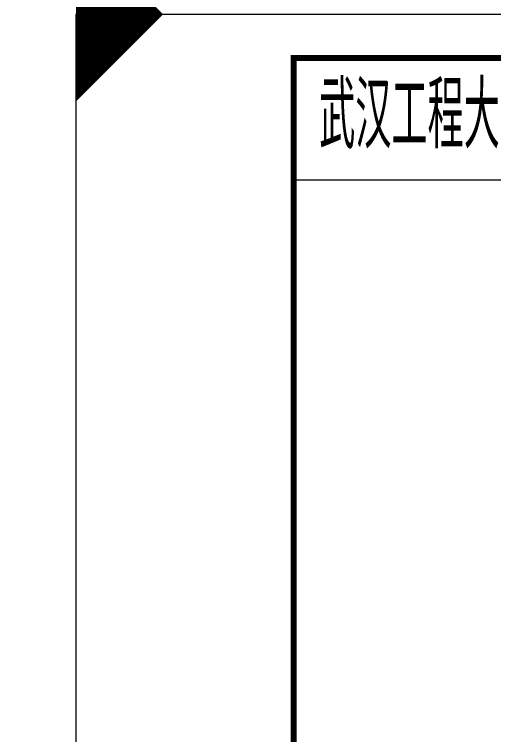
# Model space of a CAD drawing. Header units: millimetres. Extents: x -7 to 1163, y -7 to 637.
# Drawn here: x -7.1 to 47.9, y 337.4 to 420 of the extents above; entities that cross this region are included whole.
import ezdxf

# ---------------------------------------------------------------- set-up
doc = ezdxf.new("R2010")
doc.units = ezdxf.units.MM
doc.layers.add('00', color=7, linetype='Continuous', lineweight=18)
doc.layers.add('BORDER', color=7, linetype='Continuous', lineweight=18)
doc.styles.add('STANDARD 0.75', font='gbenor.shx', dxfattribs={"bigfont": 'gbcbig.shx'})

# ---------------------------------------------------------------- blocks, each defined once
blk = doc.blocks.new('*U81')
at = {"layer": '00', "color": 7, "linetype": 'Continuous', "ltscale": 5}
for p, q in [((81, 205), (25, 205)), ((25, 205), (25, 191)), ((25, 191), (81, 191))]:
    blk.add_line(p, q, dxfattribs=at)
at = {"layer": 'BORDER', "color": 1, "linetype": 'Continuous', "ltscale": 5}
blk.add_lwpolyline([(0, 210, 0, 14.14, 0), (5, 205, 14.14, 14.14, 0)], format="xyseb", dxfattribs=at)
blk.add_lwpolyline([(0, 0), (297, 0), (297, 210), (0, 210)], close=True, dxfattribs=at)
at = {"layer": 'BORDER', "color": 1, "linetype": 'Continuous', "ltscale": 5, "const_width": 0.7}
blk.add_lwpolyline([(25, 5), (292, 5), (292, 205), (25, 205)], close=True, dxfattribs=at)
blk = doc.blocks.new('*U149')
at = {"layer": 'BORDER', "color": 1, "linetype": 'Continuous', "ltscale": 5}
blk.add_lwpolyline([(0, 0, 0, 14.14, 0), (5, 5, 14.14, 14.14, 0)], format="xyseb", dxfattribs=at)

msp = doc.modelspace()

# ---------------------------------------------------------------- block references
at = {"layer": 'BORDER', "linetype": 'Continuous', "ltscale": 5}
for name, p in [('*U149', (0, 420)), ('*U81', (0, 210))]:
    msp.add_blockref(name, p, dxfattribs=at)

# ---------------------------------------------------------------- texts
at = {"style": 'STANDARD 0.75', "width": 0.75}
msp.add_text('武汉工程大学电气信息学院', height=7.6847448, dxfattribs=at).set_placement((27.91793, 404.60615))

doc.saveas('drawing.dxf')
